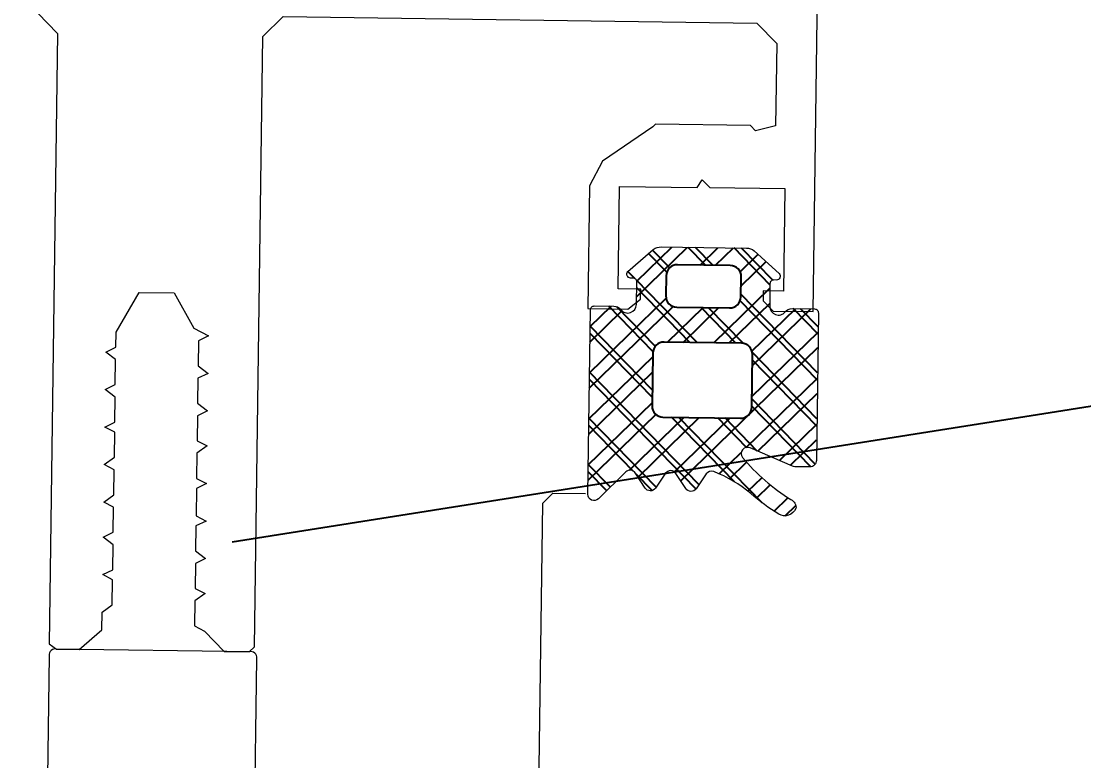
# Model space of a CAD drawing. Header units: millimetres. Extents: x -8689834 to 9419935, y 0 to 135940.
# Drawn here: x -61616.1 to -61564.3, y 106013.8 to 106049.8 of the extents above; entities that cross this region are included whole.
import ezdxf
from ezdxf import colors
from ezdxf.entities.mleader import LeaderData, LeaderLine
from ezdxf.math import Vec2, Vec3

# ---------------------------------------------------------------- set-up
doc = ezdxf.new("R2010")
doc.units = ezdxf.units.MM
doc.header["$MEASUREMENT"] = 0
doc.layers.get('0').update_dxf_attribs({"color": 250, "lineweight": 9})
doc.layers.add('АР_новое окно', color=155, linetype='Continuous')
for name, color, linetype, lineweight in [('АР_Окна', 4, 'Continuous', 0), ('АР_Отметки', 250, 'Continuous', 15), ('АР_Сущ Несущая стена', 216, 'Continuous', 30)]:
    doc.layers.add(name, color=color, linetype=linetype, lineweight=lineweight)
doc.layers.get('0').freeze()
doc.styles.add('ISOCPEUR', font='isocpeur.ttf', dxfattribs={"width": 0.7})

# ---------------------------------------------------------------- blocks, each defined once
blk = doc.blocks.new('_DotSmall')
at = {"color": 0, "linetype": 'ByBlock', "const_width": 0.5}
blk.add_lwpolyline([(-0.0625, 0, 1), (0.0625, 0, 1)], format="xyb", close=True, dxfattribs=at)
blk = doc.blocks.new('стойка витр.')
h = blk.add_hatch()
h.set_pattern_fill('ANSI37', scale=0.5, angle=-69.23283665521843)
h.set_pattern_definition([(335.7671633447816, (-69115.31625940584, 318510.9409690977), (0.6515825639889636, 1.447617495164233), []), (65.76716334478155, (-69115.31625940584, 318510.9409690977), (-1.447617495164233, 0.6515825639889636), [])])
edge = h.paths.add_edge_path()
edge.add_line((-7.614656875375658, -25.62993601259222), (-7.273265914729564, -26.53020796886267))
edge.add_arc((-7.672138333263274, -26.68151659366696), 0.4266069692434679, -30.765631391378577, 20.77378547182468, ccw=False)
edge.add_arc((-6.938850257283542, -27.11794408495156), 0.4267278803339729, 149.2463648056786, 290.7703475873838)
edge.add_line((-6.787522688187892, -27.51693863464607), (-5.761497533734655, -27.12786096686614))
edge.add_arc((-5.826270069284272, -26.95688741173914), 0.1828317202082013, 290.7489596719217, 380.7853669983573)
edge.add_line((-5.655337706935825, -26.89200624793739), (-5.698566115868744, -26.77800989551906))
edge.add_arc((-5.527559815348082, -26.71316091253391), 0.1828894349380834, 65.75635340077491, 200.7677215485159, ccw=False)
edge.add_line((-5.452462167653721, -26.54640093915077), (-3.994188920449233, -27.29736676610628))
edge.add_arc((-4.339684557994865, -27.83227055815794), 0.6367804192296694, 19.809448943918426, 57.14148607166612, ccw=False)
edge.add_line((-3.740585688123247, -27.61647007986176), (-2.270775810728082, -31.49246202532231))
edge.add_arc((-2.862326952422118, -31.72816639327794), 0.6367804192285443, -15.60715938413449, 21.72487774361298, ccw=False)
edge.add_line((-2.249025291763246, -31.89948590572749), (-2.842686385673005, -33.42856309223862))
edge.add_arc((-3.009474684396633, -33.35352837480535), 0.1828894349365558, 200.7666051236535, 335.7779732896313, ccw=False)
edge.add_line((-3.180482248484623, -33.41837402567035), (-3.223710657359334, -33.30437767335388))
edge.add_arc((-3.394684212462365, -33.36915020895407), 0.1828317202037067, 20.74895968940122, 110.7853670142414)
edge.add_line((-3.459565376309911, -33.19821784662781), (-4.485590530792251, -33.58729551440774))
edge.add_arc((-4.334307311281267, -33.98630688185023), 0.4267278803335083, 110.7639791032461, 252.2879618854569)
edge.add_arc((-4.593835025358378, -34.79921876089735), 0.4266069692128739, 20.760541213745626, 72.2999580801698, ccw=False)
edge.add_line((-4.194927641627146, -34.64800234186259), (-3.805871961842058, -35.67396951244882))
edge.add_arc((-3.976804324152614, -35.73885067632053), 0.1828317201976034, -69.25104032001241, 20.78536702306718, ccw=False)
edge.add_line((-3.912031788582681, -35.9098242314285), (-10.63804850899032, -38.46038830642647))
edge.add_arc((-10.76198657700206, -38.18099989774544), 0.3056444463879536, 200.8460379983515, 293.92230867425997, ccw=False)
edge.add_line((-11.04762355046114, -38.2897659172595), (-11.3069940036512, -37.6057878035499))
edge.add_arc((-11.02280217192234, -37.49789568213767), 0.3039830703908278, 175.7219656777917, 200.7890354028728, ccw=False)
edge.add_line((-11.32593828623067, -37.47521963119652), (-11.26283276302274, -35.23454482450325))
edge.add_arc((-11.5667631736687, -35.21197449929495), 0.3047673113958011, 355.7529257944983, 510.3971654946409)
edge.add_arc((-3.085478140807247, -39.81161386289363), 9.95296756819478, 151.493160172311, 169.5799937381118)
edge.add_arc((-13.27454869620142, -38.00608067109534), 0.4002801790508524, 282.30928711923883, 359.2250395672268, ccw=False)
edge.add_arc((-13.15914824141406, -37.79549114656839), 0.6024183835459826, 172.8865217206561, 267.13931994465963, ccw=False)
edge.add_arc((-2.924576102079248, -39.73891867786803), 11.01872594919693, 160.6453850739864, 169.4469810176308, ccw=False)
edge.add_arc((-19.07760885644255, -34.09585671602533), 6.091684827120307, 340.9199566399376, 360.7754221413588)
edge.add_arc((-13.29124725463213, -34.01305259408502), 0.3047655738143686, 359.9316076928689, 436.4302022680961)
edge.add_line((-13.21974018984474, -33.71679460741143), (-14.0766899229202, -33.52020163946145))
edge.add_arc((-14.00514734915965, -33.22393144415915), 0.3047857747414494, 145.1100748207506, 256.424251871352, ccw=False)
edge.add_line((-14.2551486332959, -33.04959347808472), (-13.74402617113083, -32.33421562775766))
edge.add_arc((-13.99402745527389, -32.1598776616858), 0.3047857747455562, 325.1100748218798, 436.4242518702226)
edge.add_line((-13.92248488150653, -31.86360746638093), (-14.7794566025841, -31.6669565144839))
edge.add_arc((-14.7079140287954, -31.37068631918638), 0.3047857747434108, 145.1100748199116, 256.4242518659954, ccw=False)
edge.add_line((-14.95791531293071, -31.19634835310717), (-14.44679285076563, -30.48097050278011))
edge.add_arc((-14.69684457899481, -30.30662212908397), 0.3048331054870662, 325.1138936033488, 425.7589859189499)
edge.add_line((-14.57168746687239, -30.0286672415823), (-16.28069433249766, -29.27720980550657))
edge.add_arc((-16.15556139849932, -28.99925320327871), 0.3048247429148342, 110.79403674408451, 245.7632621299588, ccw=False)
edge.add_line((-16.26377712844987, -28.71428394233226), (-7.850470401957864, -25.52388481301023))
edge.add_arc((-7.785589238115906, -25.69481717533219), 0.1828317201977073, 20.785366643697614, 110.7853670130821, ccw=False)
edge = h.paths.add_edge_path(flags=16)
edge.add_line((-3.343847721320344, -31.0696095920357), (-4.256775251385989, -28.66215553430811))
edge.add_arc((-4.763091039367282, -28.8541548874382), 0.5414973949720253, 20.7671633452251, 110.7671633452251)
edge.add_line((-4.955090392497368, -28.34783909945691), (-5.880512773175724, -28.69876731990371))
edge.add_arc((-5.68851342006019, -29.20508310789228), 0.5414973949736688, 110.7671633435124, 200.7671633435124)
edge.add_line((-6.194829208048759, -29.39708246100781), (-5.281901677954011, -31.8045365187354))
edge.add_arc((-4.775585889972717, -31.61253716560532), 0.5414973949720253, 200.7671633452251, 290.7671633452251)
edge.add_line((-4.583586536842631, -32.11885295358661), (-3.658164156164275, -31.76792473313981))
edge.add_arc((-3.850163509294362, -31.26160894516579), 0.541497394965222, 290.7671633454981, 380.7671633454981)
edge = h.paths.add_edge_path(flags=16)
edge.add_line((-6.665125275787432, -32.97088079506648), (-8.003619441966293, -29.4411776089255))
edge.add_arc((-8.509935229947587, -29.63317696205559), 0.5414973949720253, 20.7671633452251, 110.7671633452251)
edge.add_line((-8.701934583077673, -29.12686117407429), (-11.1093675273587, -30.03978069775621))
edge.add_arc((-10.91736817424317, -30.54609648574478), 0.5414973949736688, 110.7671633435124, 200.7671633435124)
edge.add_line((-11.42368396223173, -30.73809583886032), (-10.08518979602377, -34.2677990250013))
edge.add_arc((-9.578874008042476, -34.07579967187121), 0.5414973949720253, 200.7671633452251, 290.7671633452251)
edge.add_line((-9.38687465491239, -34.5821154598525), (-6.979441710631363, -33.66919593617058))
edge.add_arc((-7.171441063761449, -33.16288014819656), 0.541497394965222, 290.7671633454981, 380.7671633454981)
at = {"lineweight": 0, "ltscale": 100, "transparency": 33554687}
for points in [[(-4.305940852005733, 4.821667629301373), (-4.8720624113339, 3.563811556159635), (-32.68827406296623, -6.984337978748954), (-32.78663952485658, -7.412805841304362), (-32.39756185706938, -8.438830995786702), (-31.09647737510386, -9.118948907402228), (-30.2985029091069, -8.81635004535201), (-29.78357822878752, -9.142708211846184), (-28.64349873815081, -8.710380147196702), (-28.58844165704795, -8.16787993638718), (-28.18751332900138, -8.537466511741513), (-27.04754980615689, -8.105182423096267), (-26.87849637278123, -7.51945380341931), (-26.47751006082399, -7.889018390778801), (-25.33748855406884, -7.456712314131437), (-25.28243147299509, -6.914212103321915), (-24.7675067926466, -7.240570269808813), (-23.62748528589145, -6.808264193168725), (-23.5724282048177, -6.265763982351928), (-23.05744554058765, -6.592100160843984), (-21.91748201774317, -6.159816072198737), (-21.86242493664031, -5.617315861389216), (-21.46149660859373, -5.986902436743549), (-20.32147510183859, -5.554596360096184), (-20.15236368455226, -4.968845752424386), (-19.75143535650568, -5.338432327778719), (-18.6114718336612, -4.906148239133472), (-18.44241840028553, -4.320419619456516), (-18.0414320883574, -4.689984206808731), (-17.35739599072258, -4.430591765623831), (-15.14439867439796, -4.764904394331097), (-14.53915697429329, -6.360969294146344), (-15.78927863537683, -7.87813783652382), (-15.87193323494284, -8.691881148712127), (-16.27286156296032, -8.322294573416002), (-17.41288306971546, -8.754600650063367), (-17.58193650312023, -9.340329269682115), (-17.9828648311377, -8.97074269438599), (-19.12288633789285, -9.403048771026079), (-19.29193977129762, -9.988777390644827), (-19.69292608322576, -9.61921280335082), (-20.83288960607024, -10.05149689199607), (-20.8879466871731, -10.59399710274738), (-21.40287136749248, -10.26763893631141), (-22.54295085812919, -10.6999670009609), (-22.59800793926115, -11.24246721171221), (-22.99893626727862, -10.87288063641608), (-24.25289614239591, -11.34839313392149), (-24.30795322352787, -11.89089334468008), (-24.70893953545601, -11.52132875738607), (-25.84896104221116, -11.95363483402616), (-26.01801447558682, -12.53936345364491), (-26.4189428036334, -12.16977687834878), (-27.55896431035944, -12.60208295499615), (-27.61402139149141, -13.14458316574746), (-28.12900405569235, -12.81824698731361), (-29.26896757853683, -13.25053107595886), (-29.32402465966879, -13.79303128671745), (-29.89022619093885, -15.05085136390699), (-29.45792011427693, -16.19087287064031), (-29.14341260807123, -16.33238676948531), (-1.327200956468005, -5.784237234569446), (-0.06938087928574532, -6.350438765824947), (8.118987008783733, -27.94374036834779), (7.552865449426463, -29.20159644143132), (3.790811872313498, -30.62819989795389), (3.216969908826286, -29.80262791351561), (3.358505795680685, -29.48817839122057), (1.715760294842767, -25.15614305267809), (1.558535533695249, -25.08537510928727), (-0.902061547501944, -23.41060979175381), (-2.258247086545452, -23.27287612311193), (-7.844300284108613, -25.39115610946465), (-7.152623754285742, -27.21515572990756), (-6.480474312818842, -27.61228183979256), (-6.024430919787847, -27.43934621633525), (-6.413508587575052, -26.41332106186019), (-1.739484192192322, -24.64089033441996), (-0.3993375533900689, -28.17495120693638), (0.02910832117777318, -28.2732586849088), (-0.1831955090747215, -28.74493296838773), (1.113700732850702, -32.16493950470613), (-3.560323662532028, -33.93737023214635), (-3.906150933442404, -33.02539941386931), (-4.3621943264734, -33.19833503732661), (-4.645266100153094, -33.82723408192396), (-3.953589570330223, -35.65123370236688), (88.61521743849153, -0.5483364844694734)], [(-56.0608929025766, -41.98018508909445), (-55.7778211288678, -41.3512860444971), (-17.47126860445132, -26.8251079561378), (-16.84236955983215, -27.10817972981749), (-16.28037825660431, -28.59019029343472)]]:
    blk.add_lwpolyline(points, dxfattribs=at)
blk.add_lwpolyline([(-60.62370682114852, -28.40042247599195), (-29.6323624739598, -16.64818975485105, 0.5239329190821609), (-29.45792011430603, -16.19087287058937), (-29.84699778209324, -15.16484771611431), (-32.39756185706938, -8.438830995786702), (-32.78663952485658, -7.412805841304362, 0.5239329190821609), (-33.2204523376422, -7.186144611914642), (-64.21182667926769, -18.93829823563283, 0.4143255057077639)], format="xyb", dxfattribs=at)
at = {"color": 7, "lineweight": 0, "ltscale": 100, "transparency": 33554687}
blk.add_lwpolyline([(-7.614656875375658, -25.62993601259222), (-7.273265914729564, -26.53020796886267, -0.2287523810762611), (-7.305569090007339, -26.89973780277796, 0.7101639231358212), (-6.787522688187892, -27.51693863464607), (-5.761497533734655, -27.12786096686614, 0.4143996870914876), (-5.655337706935825, -26.89200624793739), (-5.698566115868744, -26.77800989551906, -0.6682503890445888), (-5.452462167653721, -26.54640093915077), (-3.994188920449233, -27.29736676610628, -0.1643479059441302), (-3.740585688123247, -27.61647007986176), (-2.270775810728082, -31.49246202532231, -0.1643479059441302), (-2.249025291763246, -31.89948590572749), (-2.842686385673005, -33.42856309223862, -0.6682503891596868), (-3.180482248484623, -33.41837402567035), (-3.223710657359334, -33.30437767335388, 0.4143996870833266), (-3.459565376309911, -33.19821784662781), (-4.485590530792251, -33.58729551440774, 0.7101639231391418), (-4.464132105349563, -34.39280682858953, -0.2287523810910513), (-4.194927641627146, -34.64800234186259), (-3.805871961842058, -35.67396951244882, -0.4143996871765861), (-3.912031788582681, -35.9098242314285), (-10.63804850899032, -38.46038830642647, -0.4300281847644905), (-11.04762355046114, -38.2897659172595), (-11.3069940036512, -37.6057878035499, -0.1098139781175365), (-11.32593828623067, -37.47521963119652), (-11.26283276302274, -35.23454482450325, 0.8000358277039689), (-11.83174935798161, -35.06142405519495, 0.07908294790216032), (-12.87430513065192, -38.01149454006372, -0.3488032577412263), (-13.18921346374555, -38.39715882165183, -0.4361245879823007), (-13.75692971088574, -37.72089072036033, -0.03842309887939363), (-13.32058396766661, -36.08715992321959, 0.08685322061285544), (-12.98648189794039, -34.01341638380836, 0.3467629046601076), (-13.21974018984474, -33.71679460741143), (-14.0766899229202, -33.52020163946145, -0.5278770357902526), (-14.2551486332959, -33.04959347808472), (-13.74402617113083, -32.33421562775766, 0.5278770357776507), (-13.92248488150653, -31.86360746638093), (-14.7794566025841, -31.6669565144839, -0.5278770357650493), (-14.95791531293071, -31.19634835310717), (-14.44679285076563, -30.48097050278011, 0.4697389635461835), (-14.57168746687239, -30.0286672415823), (-16.28069433249766, -29.27720980550657, -0.667984424932516), (-16.26377712844987, -28.71428394233226), (-7.850470401957864, -25.52388481301023, -0.4142135642613711)], format="xyb", close=True, dxfattribs=at)
at = {"color": 7}
for points in [[(-3.343847721320344, -31.0696095920357), (-4.256775251385989, -28.66215553430811, 0.414213562373095), (-4.955090392497368, -28.34783909945691), (-5.880512773175724, -28.69876731990371, 0.414213562373095), (-6.194829208048759, -29.39708246100781), (-5.281901677954011, -31.8045365187354, 0.414213562373095), (-4.583586536842631, -32.11885295358661), (-3.658164156164275, -31.76792473313981, 0.414213562373095)], [(-6.665125275787432, -32.97088079506648), (-8.003619441966293, -29.4411776089255, 0.414213562373095), (-8.701934583077673, -29.12686117407429), (-11.1093675273587, -30.03978069775621, 0.414213562373095), (-11.42368396223173, -30.73809583886032), (-10.08518979602377, -34.2677990250013, 0.414213562373095), (-9.38687465491239, -34.5821154598525), (-6.979441710631363, -33.66919593617058, 0.414213562373095)]]:
    blk.add_lwpolyline(points, format="xyb", close=True, dxfattribs=at)
blk = doc.blocks.new('A$Cec9b444d')
at = {"layer": 'АР_новое окно'}
h = blk.add_hatch(dxfattribs=at)
h.set_pattern_fill('ANSI37', color=256, scale=0.4999999999999999, angle=-0.7812922231954131)
h.set_pattern_definition([(44.21870777680459, (-323957.5229755514, 46166.5202648516), (-1.107121143989271, 1.13773416162647), []), (134.2187077768045, (-323957.5229755514, 46166.5202648516), (-1.13773416162647, -1.107121143989271), [])])
edge = h.paths.add_edge_path()
edge.add_line((-2301.912225473733, -6550.550004324695), (-2300.949487182751, -6550.563133154925))
edge.add_arc((-2300.955254965236, -6550.989701131793), 0.4266069692405853, 37.68591303951092, 89.22532990273311, ccw=False)
edge.add_arc((-2300.280002697315, -6550.467959114852), 0.4267278803672339, 217.6979092351959, 359.2218920169734)
edge.add_line((-2299.853314167317, -6550.473754134429), (-2299.838351455276, -6549.376537124718))
edge.add_arc((-2300.021165376195, -6549.373986003687), 0.1828317201696916, 359.2005040946763, 449.2369114208904)
edge.add_line((-2300.018730420702, -6549.191170498621), (-2300.14063653223, -6549.189508069025))
edge.add_arc((-2300.138144488557, -6549.006635613117), 0.1828894349360454, 134.2078978332044, 269.2192659810555, ccw=False)
edge.add_line((-2300.265666692427, -6548.875537814006), (-2299.031581704879, -6547.79500795317))
edge.add_arc((-2298.660960180125, -6548.31281968316), 0.6367804192391054, 88.26099337436341, 125.59303050211929, ccw=False)
edge.add_line((-2298.641635975679, -6547.676332544682), (-2294.496704173942, -6547.732856842711))
edge.add_arc((-2294.494743436001, -6548.369634243123), 0.636780419115395, 52.844385046918774, 90.17642217465311, ccw=False)
edge.add_line((-2294.110139595268, -6547.862121496621), (-2292.905978340641, -6548.97590164089))
edge.add_arc((-2293.037028011428, -6549.103473303878), 0.1828894349351353, -90.78185044999191, 44.22951771597633, ccw=False)
edge.add_line((-2293.039523618443, -6549.286345711191), (-2293.161429729851, -6549.284683281589))
edge.add_arc((-2293.16398085079, -6549.467497202535), 0.1828317201961404, 89.20050412372395, 179.2369114489335)
edge.add_line((-2293.346796355883, -6549.465062247132), (-2293.361759068044, -6550.562279256847))
edge.add_arc((-2292.935071184841, -6550.568121703236), 0.4267278803314905, 179.2155235348229, 320.7395063170072)
edge.add_arc((-2292.27429733087, -6551.108083064225), 0.42660696920372, 89.212085647673, 140.751502514092, ccw=False)
edge.add_line((-2292.268430944854, -6550.681516432046), (-2291.171275942207, -6550.696478298585))
edge.add_arc((-2291.173710897602, -6550.879293803676), 0.1828317201947044, -0.7994958915368784, 89.23691145149093, ccw=False)
edge.add_line((-2290.990896976658, -6550.881844924664), (-2291.088983706218, -6558.074553525553))
edge.add_arc((-2291.39436585956, -6558.087213226885), 0.3056444464041981, -90.70241757603941, 2.373853099727228, ccw=False)
edge.add_line((-2291.398112813615, -6558.392834705111), (-2292.129549481932, -6558.382860127444))
edge.add_arc((-2292.125520492084, -6558.078903758336), 0.3039830703848826, 244.1735101107115, 269.2405798357455, ccw=False)
edge.add_line((-2292.257949896681, -6558.352524225185), (-2294.318839951818, -6557.470856443641))
edge.add_arc((-2294.45146275566, -6557.745254523094), 0.3047673114138261, 64.20447022150523, 218.8487099216303)
edge.add_arc((-2287.058230826651, -6551.546141705327), 9.952967568196996, 219.9447046044807, 238.0315381702816)
edge.add_arc((-2292.479893316818, -6560.359919824402), 0.4002801790503991, -9.239168449830515, 67.67658399815599, ccw=False)
edge.add_arc((-2292.633378969615, -6560.175238024625), 0.6024183835107643, 241.3380661548359, 335.5908643788771, ccw=False)
edge.add_arc((-2287.066747766186, -6551.369785481555), 11.01872594909147, 229.0969295053256, 237.89852544897002, ccw=False)
edge.add_arc((-2298.248215208926, -6564.321210163722), 6.09168482728887, 49.37150107267444, 69.22696657409544)
edge.add_arc((-2296.199970987182, -6558.908860145475), 0.3047655737748415, 68.38315212780029, 144.8817467028476)
edge.add_line((-2296.449259014036, -6558.733538912804), (-2296.946858882923, -6559.458387869896))
edge.add_arc((-2297.196145223096, -6559.283029125969), 0.3047857747145163, 213.5616192527167, 324.8757963034142, ccw=False)
edge.add_line((-2297.450120696033, -6559.451524905188), (-2297.927769718388, -6558.713376511173))
edge.add_arc((-2298.181745191322, -6558.881872290409), 0.3047857747204714, 33.56161925565921, 144.875796303963)
edge.add_line((-2298.431031531501, -6558.706513546481), (-2298.928693407532, -6559.431361657965))
edge.add_arc((-2299.177979747747, -6559.256002913966), 0.3047857747904458, 213.5616192508046, 324.875796296941, ccw=False)
edge.add_line((-2299.431955220753, -6559.424498693219), (-2299.909604242993, -6558.686350299226))
edge.add_arc((-2300.163607923656, -6558.854889174284), 0.3048331054787609, 33.56543803613874, 134.2105303516314)
edge.add_line((-2300.376167088365, -6558.636390149814), (-2301.702800764049, -6559.949948612793))
edge.add_arc((-2301.91537040395, -6559.731471446788), 0.3048247428832915, 179.2455811754843, 314.21480656159207, ccw=False)
edge.add_line((-2302.22016872313, -6559.727457907199), (-2302.097475935479, -6550.730384874337))
edge.add_arc((-2301.914660430366, -6550.732819829791), 0.1828317202168629, 89.23691106349702, 179.2369114330556, ccw=False)
edge = h.paths.add_edge_path(flags=16)
edge.add_line((-2295.284128692389, -6548.575620233817), (-2297.858626530737, -6548.540511891834))
edge.add_arc((-2297.866010226316, -6549.08195894356), 0.5414973949913531, 89.21870777438427, 179.2187077743843)
edge.add_line((-2298.407457278041, -6549.074575247981), (-2298.420952881439, -6550.064209052617))
edge.add_arc((-2297.879505829785, -6550.071592748217), 0.5414973949202496, 179.2187077720681, 269.2187077719726)
edge.add_line((-2297.886889525386, -6550.613039799871), (-2295.312391687034, -6550.648148141837))
edge.add_arc((-2295.305007991455, -6550.106701090113), 0.5414973949895343, 269.2187077743816, 359.2187077743816)
edge.add_line((-2294.763560939732, -6550.114084785692), (-2294.750065336216, -6549.124450981065))
edge.add_arc((-2295.291512387927, -6549.117067285527), 0.5414973949757897, 359.2187077786927, 449.2187077786921)
edge = h.paths.add_edge_path(flags=16)
edge.add_line((-2294.735607753569, -6552.363078690468), (-2298.510223179182, -6552.311604384589))
edge.add_arc((-2298.517606874691, -6552.85305143627), 0.5414973949458433, 89.21870778168115, 179.2187077816318)
edge.add_line((-2299.059053926371, -6552.84566774076), (-2299.094161960492, -6555.420143000651))
edge.add_arc((-2298.55271490877, -6555.427526696209), 0.5414973949878725, 179.2187077766891, 269.2187077766884)
edge.add_line((-2298.560098604327, -6555.96897374793), (-2294.785483178709, -6556.020448053779))
edge.add_arc((-2294.778099483199, -6555.479001002099), 0.5414973949449463, 269.2187077815836, 359.2187077816317)
edge.add_line((-2294.236652431519, -6555.486384697609), (-2294.201544397397, -6552.911909437717))
edge.add_arc((-2294.742991449108, -6552.904525742179), 0.5414973949762568, 359.2187077785971, 449.2187077786452)
at = {"layer": 'АР_новое окно', "ltscale": 100}
blk.add_line((-327.9050384290089, -6247.20752249104), (-2319.542517094515, -6562.056993937372), dxfattribs=at)
at = {"layer": 'АР_новое окно', "lineweight": 0, "ltscale": 100, "transparency": 33554687}
for points in [[(-2329.0202322118, -6536.288036130333), (-2328.058220750308, -6537.276585303965), (-2328.463869642212, -6567.022854620231), (-2328.101477012923, -6567.271716139028), (-2327.004260003241, -6567.286678851136), (-2325.893804718217, -6566.326329819318), (-2325.882167710869, -6565.472987039578), (-2325.389493969203, -6565.113919269457), (-2325.372867981908, -6563.894734141189), (-2325.857229575565, -6563.644271354328), (-2325.366218263452, -6563.407109695596), (-2325.349593967324, -6562.188048581673), (-2325.832293131314, -6561.815679683445), (-2325.34128097373, -6561.578456017512), (-2325.324655832014, -6560.359332896393), (-2325.809017425566, -6560.108870109599), (-2325.316343683895, -6559.749802339449), (-2325.299718542178, -6558.530679218332), (-2325.784080135727, -6558.280216431524), (-2325.291405548477, -6557.921086654224), (-2325.274781252345, -6556.702025540286), (-2325.759142846005, -6556.451562753438), (-2325.268131533893, -6556.214401094708), (-2325.251506392175, -6554.99527797359), (-2325.734204710582, -6554.622847068184), (-2325.243193398582, -6554.385685409429), (-2325.226569102453, -6553.166624295504), (-2325.709268266331, -6552.794255397303), (-2325.218256108752, -6552.557031731397), (-2325.208280685483, -6551.825533055829), (-2324.084526809146, -6549.889997140073), (-2322.377717235288, -6549.913272845839), (-2321.425742358744, -6551.633257842258), (-2320.699231817644, -6552.009013606883), (-2321.190243129638, -6552.24617526561), (-2321.206868271354, -6553.465298386728), (-2320.72416910748, -6553.837667284944), (-2321.215180419363, -6554.07482894371), (-2321.231805561076, -6555.293952064813), (-2320.749106397205, -6555.666320963043), (-2321.240118554786, -6555.903544628963), (-2321.256742850915, -6557.122605742888), (-2320.772381257369, -6557.373068529711), (-2321.265054999034, -6557.732136299833), (-2321.281680986332, -6558.951321428113), (-2320.797319392792, -6559.201784214965), (-2321.288330704786, -6559.438945873693), (-2321.306617430467, -6560.779913099006), (-2320.822255837043, -6561.030375885849), (-2321.313267994508, -6561.267599551777), (-2321.329893136224, -6562.486722672895), (-2320.847193972344, -6562.859091571084), (-2321.338205284347, -6563.096253229854), (-2321.354830426057, -6564.315376350942), (-2320.870468832517, -6564.565839137793), (-2321.363143419764, -6564.924968915078), (-2321.379767715893, -6566.144030029004), (-2320.895406122352, -6566.394492815855), (-2319.933457513715, -6567.383103151091), (-2318.714334392623, -6567.399728292787), (-2318.467196465003, -6567.159178922057), (-2318.061547573101, -6537.412909605807), (-2317.072937237922, -6536.450960997157), (-2293.981361255471, -6536.765860055953), (-2293.019349794096, -6537.754409229576), (-2293.074212508136, -6541.777496927077), (-2294.05284826564, -6542.008008867379), (-2294.293335629223, -6541.760871785353), (-2298.92595388361, -6541.697696923277), (-2299.049522424685, -6541.817940605041), (-2301.510981519881, -6543.491438733881), (-2302.137199225764, -6544.7022488613), (-2302.218661659196, -6550.675896348266), (-2300.26810186968, -6550.702496067697), (-2299.651859587051, -6550.223184615775), (-2299.645209023016, -6549.735498163032), (-2300.742426032813, -6549.720535450914), (-2300.67426388187, -6544.72219886227), (-2296.894988407089, -6544.773736717068), (-2296.6461888955, -6544.411343242129), (-2296.285457850179, -6544.782048865136), (-2292.628150494068, -6544.831923444718), (-2292.696312645011, -6549.830260033359), (-2293.671561536136, -6549.816960596445), (-2293.678212100172, -6550.304647049188), (-2293.197237373004, -6550.798921213229), (-2291.2466775836, -6550.825520932623), (-2289.89672977407, -6451.833728015039)], [(-2304.498458863985, -6601.615450831279), (-2304.97943359115, -6601.121176667225), (-2304.420802143445, -6560.156682930992), (-2303.926527979368, -6559.675708203861), (-2302.341686524066, -6559.697320634432)]]:
    blk.add_lwpolyline(points, dxfattribs=at)
blk.add_lwpolyline([(-2301.912225473733, -6550.550004324695), (-2300.949487182751, -6550.563133154925, -0.2287523810762611), (-2300.617649360671, -6550.728902431699, 0.7101639231358212), (-2299.853314167317, -6550.473754134429), (-2299.838351455276, -6549.376537124718, 0.4143996870914876), (-2300.018730420702, -6549.191170498621), (-2300.14063653223, -6549.189508069025, -0.6682503890445888), (-2300.265666692427, -6548.875537814006), (-2299.031581704879, -6547.79500795317, -0.1643479059441302), (-2298.641635975679, -6547.676332544682), (-2294.496704173942, -6547.732856842711, -0.1643479059441302), (-2294.110139595268, -6547.862121496621), (-2292.905978340641, -6548.97590164089, -0.6682503891596868), (-2293.039523618443, -6549.286345711191), (-2293.161429729851, -6549.284683281589, 0.4143996870833266), (-2293.346796355883, -6549.465062247132), (-2293.361759068044, -6550.562279256847, 0.7101639231391418), (-2292.604665707864, -6550.838175225035, -0.2287523810910513), (-2292.268430944854, -6550.681516432046), (-2291.171275942207, -6550.696478298585, -0.4143996871765861), (-2290.990896976658, -6550.881844924664), (-2291.088983706218, -6558.074553525553, -0.4300281847644905), (-2291.398112813615, -6558.392834705111), (-2292.129549481932, -6558.382860127444, -0.1098139781175365), (-2292.257949896681, -6558.352524225185), (-2294.318839951818, -6557.470856443641, 0.8000358277039689), (-2294.688817054636, -6557.936424737469, 0.07908294790216032), (-2292.327853195861, -6559.989638818462, -0.3488032577412263), (-2292.084806077925, -6560.424187198745, -0.4361245879823007), (-2292.922323304632, -6560.703839084076, -0.03842309887939363), (-2294.281603678454, -6559.69794108207, 0.08685322061285544), (-2296.087695978131, -6558.625529283582, 0.3467629046601076), (-2296.449259014036, -6558.733538912804), (-2296.946858882923, -6559.458387869896, -0.5278770357902526), (-2297.450120696033, -6559.451524905188), (-2297.927769718388, -6558.713376511173, 0.5278770357776507), (-2298.431031531501, -6558.706513546481), (-2298.928693407532, -6559.431361657965, -0.5278770357650493), (-2299.431955220753, -6559.424498693219), (-2299.909604242993, -6558.686350299226, 0.4697389635461835), (-2300.376167088365, -6558.636390149814), (-2301.702800764049, -6559.949948612793, -0.667984424932516), (-2302.22016872313, -6559.727457907199), (-2302.097475935479, -6550.730384874337, -0.4142135642613711)], format="xyb", close=True, dxfattribs=at)
at = {"layer": 'АР_новое окно'}
for points in [[(-2295.284128692389, -6548.575620233817), (-2297.858626530737, -6548.540511891834, 0.414213562373095), (-2298.407457278041, -6549.074575247981), (-2298.420952881439, -6550.064209052617, 0.414213562373095), (-2297.886889525386, -6550.613039799871), (-2295.312391687034, -6550.648148141837, 0.414213562373095), (-2294.763560939732, -6550.114084785692), (-2294.750065336216, -6549.124450981065, 0.414213562373095)], [(-2294.735607753569, -6552.363078690468), (-2298.510223179182, -6552.311604384589, 0.414213562373095), (-2299.059053926371, -6552.84566774076), (-2299.094161960492, -6555.420143000651, 0.414213562373095), (-2298.560098604327, -6555.96897374793), (-2294.785483178709, -6556.020448053779, 0.414213562373095), (-2294.236652431519, -6555.486384697609), (-2294.201544397397, -6552.911909437717, 0.414213562373095)]]:
    blk.add_lwpolyline(points, format="xyb", close=True, dxfattribs=at)
at = {"layer": 'АР_новое окно', "lineweight": 0, "ltscale": 100, "transparency": 33554687}
blk.add_lwpolyline([(-2318.804961564051, -6600.871673998712), (-2318.353051206573, -6567.729945386483, 0.5239329190821609), (-2318.714334392625, -6567.399728292801), (-2319.811551402423, -6567.384765580682), (-2327.004260003241, -6567.286678851136), (-2328.101477012923, -6567.271716139028, 0.5239329190821609), (-2328.471630495179, -6567.591958654999), (-2328.923625438255, -6600.733686113746, 0.4143255057077639)], format="xyb", dxfattribs=at)
at = {"layer": 'АР_новое окно', "rotation": 68.45154443202303}
blk.add_blockref('стойка витр.', (-2322.954043815288, -6534.053989647749), dxfattribs=at)

msp = doc.modelspace()

# ---------------------------------------------------------------- linework, layer by layer
at = {"layer": 'АР_Сущ Несущая стена', "lineweight": 18, "ltscale": 100}
msp.add_arc((-62199.59225600528, 115505.8737578681), 9805.264059527553, 273.2047159642141, 356.1549052783884, dxfattribs=at)

# ---------------------------------------------------------------- block references
at = {"layer": 'АР_Окна', "ltscale": 100}
msp.add_blockref('A$Cec9b444d', (-59286.24984706755, 112586.4970597865), dxfattribs=at)

# ---------------------------------------------------------------- leaders
at = {"layer": 'АР_Отметки'}
ml = msp.add_multileader_mtext('Standard', dxfattribs=at)
ml.set_content('0,000', color=256, style='ISOCPEUR')
ml.set_leader_properties(color=256, linetype='Continuous', lineweight=-1)
ml.set_arrow_properties(name='DOTSMALL')
ml.build(insert=Vec2(0, 0))
ml.multileader.update_dxf_attribs({"has_text_frame": 1, "text_left_attachment_type": 4, "text_right_attachment_type": 4, "dogleg_length": 100, "arrow_head_size": 180})
ctx = ml.context
ctx.base_point, ctx.char_height, ctx.arrow_head_size, ctx.landing_gap_size, ctx.plane_origin = Vec3(-187276.7997699445, 132110.0850587329), 250, 180, 50, Vec3(-190337.1672303383, 129966.6923522141)
ctx.left_attachment, ctx.right_attachment = 4, 4
notes = []
notes.append((ctx, [(0, (0, 0, 0), (0, 0), (1, 0), 1, [])]))
ctx.mtext.insert, ctx.mtext.width, ctx.mtext.line_spacing_style, ctx.mtext.flow_direction = Vec3(-187226.7997699445, 132443.4183920662), 852.6970314602484, 2, 5
ml = msp.add_multileader_mtext('Standard', dxfattribs=at)
ml.set_content('-1,200', color=256, style='ISOCPEUR')
ml.set_leader_properties(color=256, linetype='Continuous', lineweight=-1)
ml.set_arrow_properties(name='DOTSMALL')
ml.build(insert=Vec2(0, 0))
ml.multileader.update_dxf_attribs({"has_text_frame": 1, "text_left_attachment_type": 4, "text_right_attachment_type": 4, "dogleg_length": 100, "arrow_head_size": 180})
ctx = ml.context
ctx.base_point, ctx.char_height, ctx.arrow_head_size, ctx.landing_gap_size, ctx.plane_origin = Vec3(-177720.7590341442, 129646.8906015264), 250, 180, 50, Vec3(-177813.3264161965, 129547.8815566983)
ctx.left_attachment, ctx.right_attachment = 4, 4
notes.append((ctx, [(0, (0, 0, 0), (0, 0), (1, 0), 1, [])]))
ctx.mtext.insert, ctx.mtext.width, ctx.mtext.line_spacing_style, ctx.mtext.flow_direction = Vec3(-177670.7590341442, 129980.2239348597), 852.6970314602484, 2, 5
ml = msp.add_multileader_mtext('Standard', dxfattribs=at)
ml.set_content('0,000', color=256, style='ISOCPEUR')
ml.set_leader_properties(color=256, linetype='Continuous', lineweight=-1)
ml.set_arrow_properties(name='DOTSMALL')
ml.build(insert=Vec2(0, 0))
ml.multileader.update_dxf_attribs({"has_text_frame": 1, "text_left_attachment_type": 4, "text_right_attachment_type": 4, "dogleg_length": 100, "arrow_head_size": 180})
ctx = ml.context
ctx.base_point, ctx.char_height, ctx.arrow_head_size, ctx.landing_gap_size, ctx.plane_origin = Vec3(-185687.6166469539, 129607.0397730947), 250, 180, 50, Vec3(-188747.9841073476, 127463.6470665759)
ctx.left_attachment, ctx.right_attachment = 4, 4
notes.append((ctx, [(0, (0, 0, 0), (0, 0), (1, 0), 1, [])]))
ctx.mtext.insert, ctx.mtext.width, ctx.mtext.line_spacing_style, ctx.mtext.flow_direction = Vec3(-185637.6166469539, 129940.373106428), 852.6970314602484, 2, 5
ml = msp.add_multileader_mtext('Standard', dxfattribs=at)
ml.set_content('Л.4', color=256, style='ISOCPEUR')
ml.set_leader_properties(color=256, linetype='Continuous', lineweight=-1)
ml.set_arrow_properties(name='DOTSMALL')
ml.build(insert=Vec2(0, 0))
ml.multileader.update_dxf_attribs({"has_text_frame": 1, "text_left_attachment_type": 4, "text_right_attachment_type": 4, "dogleg_length": 100, "arrow_head_size": 180})
ctx = ml.context
ctx.base_point, ctx.char_height, ctx.arrow_head_size, ctx.landing_gap_size, ctx.plane_origin = Vec3(-184816.2837050096, 129601.5848165639), 250, 180, 50, Vec3(-159580.3663713892, 117978.4653365304)
ctx.left_attachment, ctx.right_attachment = 4, 4
notes.append((ctx, [(0, (0, 0, 0), (0, 0), (1, 0), 1, [])]))
ctx.mtext.insert, ctx.mtext.width, ctx.mtext.line_spacing_style, ctx.mtext.flow_direction = Vec3(-184766.2837050096, 129934.9181498972), 852.6970314602484, 2, 5
ml = msp.add_multileader_mtext('Standard', dxfattribs=at)
ml.set_content('-1,140', color=256, style='ISOCPEUR')
ml.set_leader_properties(color=256, linetype='Continuous', lineweight=-1)
ml.set_arrow_properties(name='DOTSMALL')
ml.build(insert=Vec2(0, 0))
ml.multileader.update_dxf_attribs({"has_text_frame": 1, "text_left_attachment_type": 4, "text_right_attachment_type": 4, "dogleg_length": 100, "arrow_head_size": 180})
ctx = ml.context
ctx.base_point, ctx.char_height, ctx.arrow_head_size, ctx.landing_gap_size, ctx.plane_origin = Vec3(-180313.7221072279, 128673.3217394912, 1.149675994230903e-08), 250, 180, 50, Vec3(-180395.1155570771, 128959.4633156335, 1.149675994230903e-08)
ctx.left_attachment, ctx.right_attachment = 4, 4
notes.append((ctx, [(0, (0, 0, 0), (0, 0), (1, 0), 1, [])]))
ctx.mtext.insert, ctx.mtext.width, ctx.mtext.line_spacing_style, ctx.mtext.flow_direction = Vec3(-180263.7221072279, 129006.6550728246, 1.149675994230903e-08), 852.6970314602484, 2, 5
ml = msp.add_multileader_mtext('Standard', dxfattribs=at)
ml.set_content('0,000', color=256, style='ISOCPEUR')
ml.set_leader_properties(color=256, linetype='Continuous', lineweight=-1)
ml.set_arrow_properties(name='DOTSMALL')
ml.build(insert=Vec2(0, 0))
ml.multileader.update_dxf_attribs({"has_text_frame": 1, "text_left_attachment_type": 4, "text_right_attachment_type": 4, "dogleg_length": 100, "arrow_head_size": 180})
ctx = ml.context
ctx.base_point, ctx.char_height, ctx.arrow_head_size, ctx.landing_gap_size, ctx.plane_origin = Vec3(-187382.8031773707, 126393.4441659665), 250, 180, 50, Vec3(-190443.1706377645, 124250.0514594477)
ctx.left_attachment, ctx.right_attachment = 4, 4
notes.append((ctx, [(0, (0, 0, 0), (0, 0), (1, 0), 1, [])]))
ctx.mtext.insert, ctx.mtext.width, ctx.mtext.line_spacing_style, ctx.mtext.flow_direction = Vec3(-187332.8031773707, 126726.7774992998), 852.6970314602484, 2, 5
ml = msp.add_multileader_mtext('Standard', dxfattribs=at)
ml.set_content('Л.5', color=256, style='ISOCPEUR')
ml.set_leader_properties(color=256, linetype='Continuous', lineweight=-1)
ml.set_arrow_properties(name='DOTSMALL')
ml.build(insert=Vec2(0, 0))
ml.multileader.update_dxf_attribs({"has_text_frame": 1, "text_left_attachment_type": 4, "text_right_attachment_type": 4, "dogleg_length": 100, "arrow_head_size": 180})
ctx = ml.context
ctx.base_point, ctx.char_height, ctx.arrow_head_size, ctx.landing_gap_size, ctx.plane_origin = Vec3(-156726.1907757707, 125681.9478096366), 250, 180, 50, Vec3(-131490.2734421503, 114058.8283296031)
ctx.left_attachment, ctx.right_attachment = 4, 4
notes.append((ctx, [(0, (0, 0, 0), (0, 0), (1, 0), 1, [])]))
ctx.mtext.insert, ctx.mtext.width, ctx.mtext.line_spacing_style, ctx.mtext.flow_direction = Vec3(-156676.1907757707, 126015.2811429699), 852.6970314602484, 2, 5
ml = msp.add_multileader_mtext('Standard', dxfattribs=at)
ml.set_content('0,000', color=256, style='ISOCPEUR')
ml.set_leader_properties(color=256, linetype='Continuous', lineweight=-1)
ml.set_arrow_properties(name='DOTSMALL')
ml.build(insert=Vec2(0, 0))
ml.multileader.update_dxf_attribs({"has_text_frame": 1, "text_left_attachment_type": 4, "text_right_attachment_type": 4, "dogleg_length": 100, "arrow_head_size": 180})
ctx = ml.context
ctx.base_point, ctx.char_height, ctx.arrow_head_size, ctx.landing_gap_size, ctx.plane_origin = Vec3(-204826.2687846024, 122318.214327126), 250, 180, 50, Vec3(-207886.6362449962, 120174.8216206072)
ctx.left_attachment, ctx.right_attachment = 4, 4
notes.append((ctx, [(0, (0, 0, 0), (0, 0), (1, 0), 1, [])]))
ctx.mtext.insert, ctx.mtext.width, ctx.mtext.line_spacing_style, ctx.mtext.flow_direction = Vec3(-204776.2687846024, 122651.5476604594), 852.6970314602484, 2, 5
ml = msp.add_multileader_mtext('Standard', dxfattribs=at)
ml.set_content('{\\W0.8;-2,730}', color=256, style='ISOCPEUR')
ml.set_leader_properties(color=256, linetype='Continuous', lineweight=-1)
ml.set_arrow_properties(name='DOTSMALL')
ml.build(insert=Vec2(0, 0))
ml.multileader.update_dxf_attribs({"has_text_frame": 1, "text_left_attachment_type": 4, "text_right_attachment_type": 4, "dogleg_length": 100, "arrow_head_size": 180})
ctx = ml.context
ctx.base_point, ctx.char_height, ctx.arrow_head_size, ctx.landing_gap_size, ctx.plane_origin = Vec3(-314791.3210058988, 121809.0184862664, 2.299351988461806e-08), 250, 180, 50, Vec3(-319449.8299409288, 117956.7109726352, 2.299351988461806e-08)
ctx.left_attachment, ctx.right_attachment = 4, 4
notes.append((ctx, [(0, (0, 0, 0), (0, 0), (1, 0), 1, [])]))
ctx.mtext.insert, ctx.mtext.width, ctx.mtext.defined_height, ctx.mtext.line_spacing_style, ctx.mtext.flow_direction = Vec3(-314741.3210058988, 122142.3518195997, 2.299351988461806e-08), 769.9889591111103, 343.8884462512117, 2, 5
ml = msp.add_multileader_mtext('Standard', dxfattribs=at)
ml.set_content('{\\W0.8;-2,430}', color=256, style='ISOCPEUR')
ml.set_leader_properties(color=256, linetype='Continuous', lineweight=-1)
ml.set_arrow_properties(name='DOTSMALL')
ml.build(insert=Vec2(0, 0))
ml.multileader.update_dxf_attribs({"has_text_frame": 1, "text_left_attachment_type": 4, "text_right_attachment_type": 4, "dogleg_length": 100, "arrow_head_size": 180})
ctx = ml.context
ctx.base_point, ctx.char_height, ctx.arrow_head_size, ctx.landing_gap_size, ctx.plane_origin = Vec3(-301002.2465167325, 120038.5846084391), 250, 180, 50, Vec3(-299949.5531320914, 118383.4112137306)
ctx.left_attachment, ctx.right_attachment = 4, 4
notes.append((ctx, [(0, (0, 0, 0), (0, 0), (1, 0), 1, [])]))
ctx.mtext.insert, ctx.mtext.width, ctx.mtext.line_spacing_style, ctx.mtext.flow_direction = Vec3(-300952.2465167325, 120371.9179417724), 852.6970314602484, 2, 5
ml = msp.add_multileader_mtext('Standard', dxfattribs=at)
ml.set_content('0,000', color=256, style='ISOCPEUR')
ml.set_leader_properties(color=256, linetype='Continuous', lineweight=-1)
ml.set_arrow_properties(name='DOTSMALL')
ml.build(insert=Vec2(0, 0))
ml.multileader.update_dxf_attribs({"has_text_frame": 1, "text_left_attachment_type": 4, "text_right_attachment_type": 4, "dogleg_length": 100, "arrow_head_size": 180})
ctx = ml.context
ctx.base_point, ctx.char_height, ctx.arrow_head_size, ctx.landing_gap_size, ctx.plane_origin = Vec3(-153675.4760438586, 119954.6257698009), 250, 180, 50, Vec3(-156735.8435042523, 117811.2330632821)
ctx.left_attachment, ctx.right_attachment = 4, 4
notes.append((ctx, [(0, (0, 0, 0), (0, 0), (1, 0), 1, [])]))
ctx.mtext.insert, ctx.mtext.width, ctx.mtext.line_spacing_style, ctx.mtext.flow_direction = Vec3(-153625.4760438586, 120287.9591031342), 852.6970314602484, 2, 5
ml = msp.add_multileader_mtext('Standard', dxfattribs=at)
ml.set_content('0,000', color=256, style='ISOCPEUR')
ml.set_leader_properties(color=256, linetype='Continuous', lineweight=-1)
ml.set_arrow_properties(name='DOTSMALL')
ml.build(insert=Vec2(0, 0))
ml.multileader.update_dxf_attribs({"has_text_frame": 1, "text_left_attachment_type": 4, "text_right_attachment_type": 4, "dogleg_length": 100, "arrow_head_size": 180})
ctx = ml.context
ctx.base_point, ctx.char_height, ctx.arrow_head_size, ctx.landing_gap_size, ctx.plane_origin = Vec3(-156471.468784323, 119797.6348483452), 250, 180, 50, Vec3(-159531.8362447167, 117654.2421418264)
ctx.left_attachment, ctx.right_attachment = 4, 4
notes.append((ctx, [(0, (0, 0, 0), (0, 0), (1, 0), 1, [])]))
ctx.mtext.insert, ctx.mtext.width, ctx.mtext.line_spacing_style, ctx.mtext.flow_direction = Vec3(-156421.468784323, 120130.9681816786), 852.6970314602484, 2, 5
ml = msp.add_multileader_mtext('Standard', dxfattribs=at)
ml.set_content('{\\W0.8;-2,430}', color=256, style='ISOCPEUR')
ml.set_leader_properties(color=256, linetype='Continuous', lineweight=-1)
ml.set_arrow_properties(name='DOTSMALL')
ml.build(insert=Vec2(0, 0))
ml.multileader.update_dxf_attribs({"has_text_frame": 1, "text_left_attachment_type": 4, "text_right_attachment_type": 4, "dogleg_length": 100, "arrow_head_size": 180})
ctx = ml.context
ctx.base_point, ctx.char_height, ctx.arrow_head_size, ctx.landing_gap_size, ctx.plane_origin = Vec3(-336711.8860226227, 117132.6558246998), 250, 180, 50, Vec3(-335659.1926379816, 115477.4824299914)
ctx.left_attachment, ctx.right_attachment = 4, 4
notes.append((ctx, [(0, (0, 0, 0), (0, 0), (1, 0), 1, [])]))
ctx.mtext.insert, ctx.mtext.width, ctx.mtext.line_spacing_style, ctx.mtext.flow_direction = Vec3(-336661.8860226227, 117465.9891580332), 852.6970314602484, 2, 5
ml = msp.add_multileader_mtext('Standard', dxfattribs=at)
ml.set_content('{\\W0.8;-2,480}', color=256, style='ISOCPEUR')
ml.set_leader_properties(color=256, linetype='Continuous', lineweight=-1)
ml.set_arrow_properties(name='DOTSMALL')
ml.build(insert=Vec2(0, 0))
ml.multileader.update_dxf_attribs({"has_text_frame": 1, "text_left_attachment_type": 4, "text_right_attachment_type": 4, "dogleg_length": 100, "arrow_head_size": 180})
ctx = ml.context
ctx.base_point, ctx.char_height, ctx.arrow_head_size, ctx.landing_gap_size, ctx.plane_origin = Vec3(-302468.0581811396, 114434.5752220221), 250, 180, 50, Vec3(-301415.3647964986, 112779.4018273137)
ctx.left_attachment, ctx.right_attachment = 4, 4
notes.append((ctx, [(0, (0, 0, 0), (0, 0), (1, 0), 1, [])]))
ctx.mtext.insert, ctx.mtext.width, ctx.mtext.line_spacing_style, ctx.mtext.flow_direction = Vec3(-302418.0581811396, 114767.9085553555), 852.6970314602484, 2, 5
ml = msp.add_multileader_mtext('Standard', dxfattribs=at)
ml.set_content('0,000', color=256, style='ISOCPEUR')
ml.set_leader_properties(color=256, linetype='Continuous', lineweight=-1)
ml.set_arrow_properties(name='DOTSMALL')
ml.build(insert=Vec2(0, 0))
ml.multileader.update_dxf_attribs({"has_text_frame": 1, "text_left_attachment_type": 4, "text_right_attachment_type": 4, "dogleg_length": 100, "arrow_head_size": 180})
ctx = ml.context
ctx.base_point, ctx.char_height, ctx.arrow_head_size, ctx.landing_gap_size, ctx.plane_origin = Vec3(-195514.5538136112, 113911.1868237481), 250, 180, 50, Vec3(-198574.9212740049, 111767.7941172293)
ctx.left_attachment, ctx.right_attachment = 4, 4
notes.append((ctx, [(0, (0, 0, 0), (0, 0), (1, 0), 1, [])]))
ctx.mtext.insert, ctx.mtext.width, ctx.mtext.line_spacing_style, ctx.mtext.flow_direction = Vec3(-195464.5538136112, 114244.5201570814), 852.6970314602484, 2, 5
for ctx, leaders in notes:
    for number, flags, end, landing, length, lines in leaders:
        leader = LeaderData()
        leader.index, (leader.has_last_leader_line, leader.has_dogleg_vector, leader.attachment_direction) = number, flags
        leader.last_leader_point, leader.dogleg_vector, leader.dogleg_length = Vec3(end), Vec3(landing), length
        for number, points, colour, breaks in lines:
            line = LeaderLine()
            line.index, line.vertices, line.color, line.breaks = number, Vec3.list(points), colors.encode_raw_color(colour), breaks
            leader.lines.append(line)
        ctx.leaders.append(leader)

doc.saveas('drawing.dxf')
